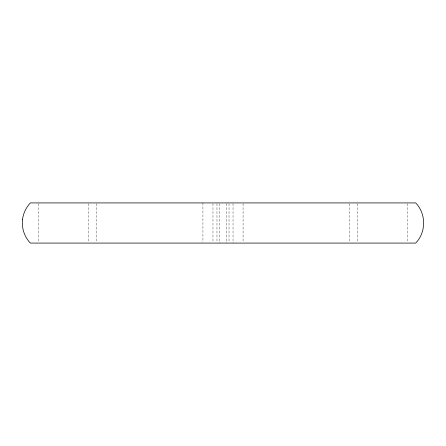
<?xml version="1.0" encoding="UTF-8"?>
<svg xmlns="http://www.w3.org/2000/svg" width="446" height="446" viewBox="0 0 446 446"><rect width="100%" height="100%" fill="white"/><g stroke="black" fill="none" stroke-linecap="round" stroke-linejoin="round"><path stroke-width="0.33" stroke-dasharray="2.23 1.67" d="M407.555 203.616L407.555 242.384M357.753 203.616L357.753 242.384M349.263 203.616L349.263 242.384M243.076 203.616L243.076 242.384M233.035 203.616L233.035 243.076M229.021 203.616L229.021 242.384M226.211 203.616L226.211 243.076M219.789 203.616L219.789 243.076M216.979 203.616L216.979 242.384M212.965 203.616L212.965 242.384M202.924 202.924L202.924 242.384M96.737 203.616L96.737 242.384M88.247 203.616L88.247 242.384M38.445 203.616L38.445 242.384"/><path stroke-width="0.67" d="M22.534 219.32C21.447 227.889 24.374 236.809 30.328 243.076L415.672 243.076C426.253 232.383 426.253 213.617 415.672 202.924L30.328 202.924C26.108 207.418 23.354 213.21 22.534 219.32"/></g></svg>
